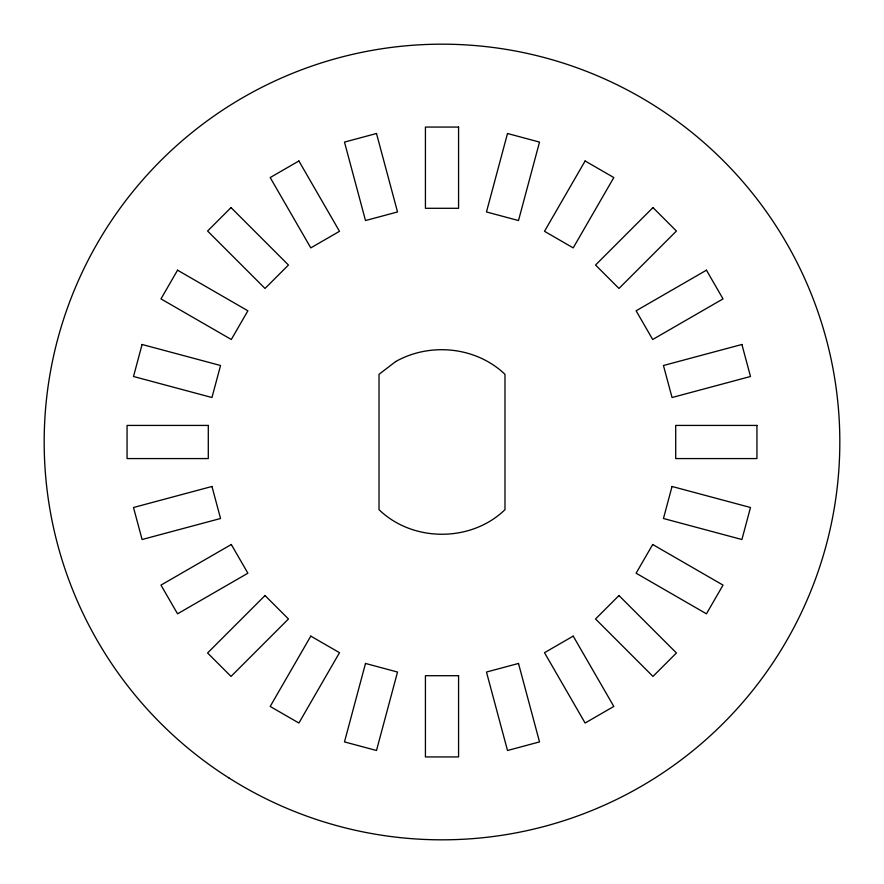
<?xml version="1.0" encoding="UTF-8"?>
<svg xmlns="http://www.w3.org/2000/svg" width="884" height="884" viewBox="0 0 884 884"><rect width="100%" height="100%" fill="white"/><g stroke="black" fill="none" stroke-linecap="round" stroke-linejoin="round"><path stroke-width="1.33" d="M142.092 344.484L133.506 376.496L211.961 397.524L220.547 365.501L142.092 344.484M365.501 663.453L344.484 741.908L376.496 750.494L397.524 672.039L365.501 663.453M507.504 133.506L486.476 211.961L518.499 220.547L539.516 142.092L507.504 133.506M672.039 486.476L663.453 518.499L741.908 539.516L750.494 507.504L672.039 486.476M177.551 270.184L160.976 298.891L231.31 339.5L247.885 310.792L177.551 270.184M310.792 636.115L270.184 706.449L298.891 723.024L339.5 652.69L310.792 636.115M585.109 160.976L544.5 231.31L573.208 247.885L613.816 177.551L585.109 160.976M652.69 544.5L636.115 573.208L706.449 613.816L723.024 585.109L652.69 544.5M231.033 207.585L207.585 231.033L265.023 288.46L288.46 265.023L231.033 207.585M265.023 595.54L207.585 652.967L231.033 676.415L288.46 618.977L265.023 595.54M652.967 207.585L595.54 265.023L618.977 288.46L676.415 231.033L652.967 207.585M618.977 595.54L595.54 618.977L652.967 676.415L676.415 652.967L618.977 595.54M395.59 361.611L379.015 374.33L379.015 509.67C412.817 542.444 471.183 542.444 504.985 509.67L504.985 374.33C476.156 346.727 430.099 342.097 395.59 361.611M298.891 160.976L270.184 177.551L310.792 247.885L339.5 231.31L298.891 160.976M231.31 544.5L160.976 585.109L177.551 613.816L247.885 573.208L231.31 544.5M706.449 270.184L636.115 310.792L652.69 339.5L723.024 298.891L706.449 270.184M573.208 636.115L544.5 652.69L585.109 723.024L613.816 706.449L573.208 636.115M376.496 133.506L344.484 142.092L365.501 220.547L397.524 211.961L376.496 133.506M211.961 486.476L133.506 507.504L142.092 539.516L220.547 518.499L211.961 486.476M741.908 344.484L663.453 365.501L672.039 397.524L750.494 376.496L741.908 344.484M518.499 663.453L486.476 672.039L507.504 750.494L539.516 741.908L518.499 663.453M458.575 127.064L425.425 127.064L425.425 208.292L458.575 208.292L458.575 127.064M208.292 425.425L127.064 425.425L127.064 458.575L208.292 458.575L208.292 425.425M756.936 425.425L675.707 425.425L675.707 458.575L756.936 458.575L756.936 425.425M458.575 675.707L425.425 675.707L425.425 756.936L458.575 756.936L458.575 675.707M229 777.997A397.822 397.822 0 0 0 839.48 458.464A397.822 397.822 0 0 0 257.52 89.538A397.822 397.822 0 0 0 229 777.997"/></g></svg>
